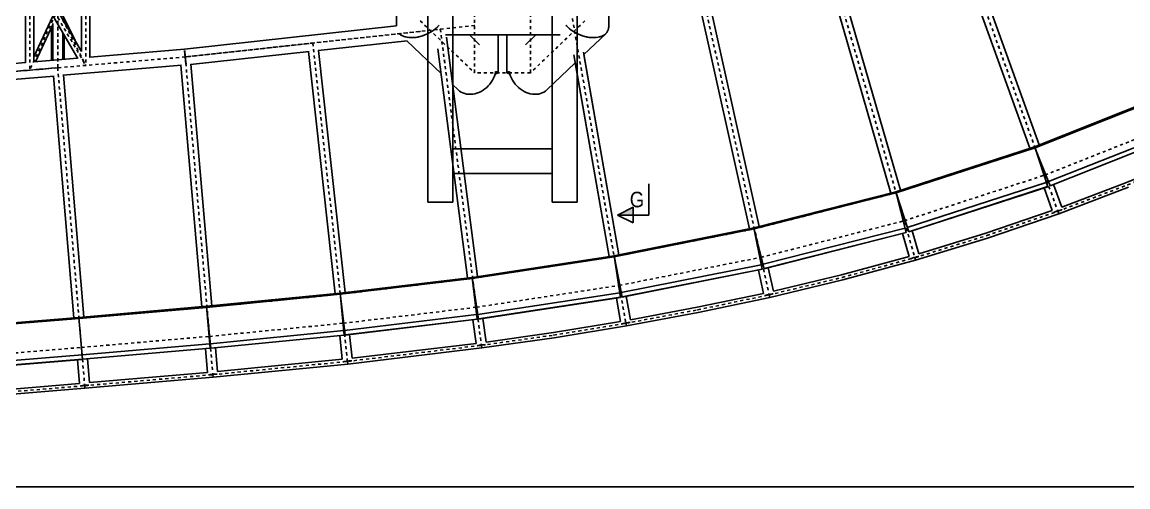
# Model space of a CAD drawing. Header units: millimetres. Extents: x 149919 to 150445, y 136651 to 136866.
# Drawn here: x 150358.02 to 150393.57, y 136651.49 to 136666.43 of the extents above; entities that cross this region are included whole.
import ezdxf

# ---------------------------------------------------------------- set-up
doc = ezdxf.new("R2010")
doc.units = ezdxf.units.MM
doc.header["$LTSCALE"] = 0.25
for name, pattern in [('CENTER', [50.8, 31.75, -6.35, 6.35, -6.35]), ('HIDDEN', [9.525, 6.35, -3.175]), ('XKITLINE00', [0])]:
    doc.linetypes.add(name, pattern=pattern)
doc.styles.add('ARIAL', font='arial.ttf')

# ---------------------------------------------------------------- blocks, each defined once
blk = doc.blocks.new('çatıı')
at = {"color": 8, "linetype": 'CENTER'}
for p, q in [((23075, 1442.7), (23075, 3096.7)), ((23255, 1442.7), (23255, 3096.7)), ((21735, 1458.5), (21735, 2506.8)), ((21645, 2425.1), (21645, 1450.9)), ((21825, 2425.1), (21825, 1466.1)), ((24603, 1961.6), (24908.6, 1113.5)), ((24603, 1961.6), (24950.4, 997.3)), ((24201.8, 1845.4), (24490.5, 848)), ((24201.8, 1845.4), (24456.2, 966.6)), ((21645, 1775.2), (21825, 1466.1)), ((23800.5, 1729.3), (24022, 728.5)), ((23800.5, 1729.3), (23995.3, 849.1)), ((23382.7, 1656), (23561.5, 637.1)), ((23382.7, 1656), (23540.2, 758.8)), ((21727.5, 1629.7), (21645, 1450.9)), ((21735, 1629.7), (21735, 1458.5)), ((21742.5, 1629.7), (21825, 1466.1)), ((22900, 1609.6), (23075, 1442.7)), ((23430, 1609.6), (23255, 1442.7)), ((23075, 1594.7), (22145, 1493.3)), ((22900, 1575.6), (22145, 1493.3)), ((22900, 1575.6), (22555, 1538)), ((22965, 1582.7), (23097, 566.3)), ((22965, 1582.7), (23081.1, 688.7)), ((22555, 1538), (22145, 1493.3)), ((22555, 1538), (22653.3, 637.3)), ((22555, 1538), (22666.7, 514.5)), ((22145, 1493.3), (21325, 1423.8)), ((22145, 1493.3), (21325, 1423.8)), ((22145, 1493.3), (21735, 1458.5)), ((22145, 1493.3), (22223, 595.1)), ((22145, 1493.3), (22233.7, 472.1)), ((21735, 1458.5), (21325, 1423.8)), ((21735, 1458.5), (21811.3, 559.6)), ((21735, 1458.5), (21821.7, 436.5)), ((23255, 1442.7), (23075, 1442.7)), ((24876.9, 1201.6), (25309.3, 1373.1)), ((24908.6, 1113.5), (25346.6, 1287.1)), ((24430.1, 1056.7), (24876.9, 1201.6)), ((25174.5, 1082), (25395.7, 1173.8)), ((24456.2, 966.6), (24908.6, 1113.5)), ((24950.4, 997.3), (25174.5, 1082)), ((23974, 940.3), (24430.1, 1056.7)), ((24721.7, 919), (24950.4, 997.3)), ((23995.3, 849.1), (24456.2, 966.6)), ((23524, 851), (23974, 940.3)), ((24490.5, 848), (24721.7, 919)), ((23067.7, 781.4), (23524, 851)), ((23540.2, 758.8), (23995.3, 849.1)), ((24257.2, 784.5), (24490.5, 848)), ((24022, 728.5), (24257.2, 784.5)), ((22643.2, 730.4), (23067.7, 781.4)), ((23081.1, 688.7), (23540.2, 758.8)), ((22213.8, 688.3), (22643.2, 730.4)), ((23792.2, 680.3), (24022, 728.5)), ((21803.4, 652.9), (22213.8, 688.3)), ((22653.3, 637.3), (23081.1, 688.7)), ((23561.5, 637.1), (23792.2, 680.3)), ((21390.7, 618.5), (21803.4, 652.9)), ((22223, 595.1), (22653.3, 637.3)), ((23329.7, 599.1), (23561.5, 637.1)), ((21811.3, 559.6), (22223, 595.1)), ((23097, 566.3), (23329.7, 599.1)), ((21398.3, 525.2), (21811.3, 559.6)), ((22666.7, 514.5), (23097, 566.3)), ((22233.7, 472.1), (22666.7, 514.5)), ((21821.7, 436.5), (22233.7, 472.1)), ((21408.3, 402.1), (21821.7, 436.5))]:
    blk.add_line(p, q, dxfattribs=at)
at = {"color": 8, "linetype": 'XKITLINE00'}
for p, q in [((21631.3, 2425.1), (21631.3, 1474.4)), ((21838.6, 2425.1), (21838.6, 1491.9)), ((22823.8, 2357.8), (22823.8, 1592.9)), ((24596.1, 1933.2), (24860.3, 1199.8)), ((24596.2, 1933.2), (24860.4, 1199.8)), ((24626.5, 1944.1), (24890.6, 1210.7)), ((24626.5, 1944.1), (24890.7, 1210.8)), ((24193.3, 1816.5), (24413.5, 1055.9)), ((24224.3, 1825.5), (24444.5, 1064.9)), ((21661, 1769.5), (21811.3, 1511.3)), ((21811.3, 1769.5), (21811.3, 1511.1)), ((21658.5, 1730.2), (21799.4, 1488.3)), ((21658.6, 1730), (21658.6, 1476.6)), ((23821.5, 1708.9), (23989.9, 947.9)), ((23821.5, 1708.9), (23989.9, 947.9)), ((23790.1, 1701.7), (23958.5, 940.7)), ((23790.1, 1701.7), (23958.5, 940.7)), ((23506.2, 1655.1), (23506.2, 1589.8)), ((21719, 1624.8), (21658.6, 1494.1)), ((21718.9, 1601), (21718.9, 1482.6)), ((21751.1, 1625.3), (21790.7, 1546.8)), ((21718.9, 1597.4), (21663.8, 1478)), ((21714.7, 1588.4), (21714.7, 1482.3)), ((21751.1, 1571.2), (21751.1, 1485.4)), ((22142.5, 1518.5), (22824, 1592.9)), ((22832.4, 1568.9), (22832.8, 1568.4)), ((22832.8, 1568.4), (22836.6, 1565.1)), ((22833, 1568.2), (22833.1, 1568.1)), ((22833.1, 1568.1), (22833.9, 1567.3)), ((22833.1, 1568.1), (22834.4, 1567)), ((22836.6, 1565.1), (22836.9, 1564.9)), ((22836.9, 1564.9), (22841.1, 1562.3)), ((22836.9, 1564.9), (22837, 1564.8)), ((22837, 1564.8), (22838.5, 1563.9)), ((22914.9, 1563.9), (22922.1, 1567)), ((22915.2, 1564.1), (22915.5, 1564.2)), ((22915.5, 1564.2), (22918.3, 1565.4)), ((22922.1, 1567), (22929.2, 1570.5)), ((22922.5, 1567.2), (22922.8, 1567.3)), ((22922.8, 1567.3), (22925.6, 1568.7)), ((22929.2, 1570.5), (22935.9, 1574.4)), ((22929.5, 1570.7), (22929.8, 1570.9)), ((22929.8, 1570.9), (22932.6, 1572.5)), ((22935.9, 1574.4), (22942.3, 1578.6)), ((22936.2, 1574.6), (22936.5, 1574.8)), ((22936.5, 1574.8), (22939.2, 1576.6)), ((22942.3, 1578.6), (22948.3, 1583.1)), ((22942.6, 1578.8), (22942.9, 1579)), ((22942.9, 1579), (22945.5, 1581)), ((22948.3, 1583.1), (22953.9, 1587.9)), ((22948.6, 1583.3), (22948.9, 1583.5)), ((22948.9, 1583.5), (22951.3, 1585.7)), ((22953.9, 1587.9), (22958.9, 1592.8)), ((22954.1, 1588.1), (22954.4, 1588.3)), ((22956.6, 1590.6), (22954.4, 1588.3)), ((22960.9, 1595.2), (22958.9, 1592.8)), ((22959.3, 1593.3), (22959.1, 1593.1)), ((22960.9, 1595.2), (22959.3, 1593.3)), ((23369, 1595.2), (23370.7, 1593.3)), ((23369.1, 1595.2), (23371.1, 1592.8)), ((23370.7, 1593.3), (23370.9, 1593.1)), ((23371.1, 1592.8), (23376.1, 1587.9)), ((23373.4, 1590.6), (23375.6, 1588.3)), ((23375.6, 1588.3), (23375.9, 1588.1)), ((23376.1, 1587.9), (23381.7, 1583.1)), ((23378.7, 1585.7), (23381.1, 1583.5)), ((23381.1, 1583.5), (23381.4, 1583.3)), ((23381.7, 1583.1), (23387.7, 1578.6)), ((23384.5, 1581), (23387.1, 1579)), ((23387.1, 1579), (23387.4, 1578.8)), ((23387.7, 1578.6), (23394.1, 1574.4)), ((23390.8, 1576.6), (23393.5, 1574.8)), ((23393.5, 1574.8), (23393.8, 1574.6)), ((23394.1, 1574.4), (23400.8, 1570.5)), ((23397.4, 1572.5), (23400.2, 1570.9)), ((23400.2, 1570.9), (23400.5, 1570.7)), ((23400.8, 1570.5), (23407.9, 1567)), ((23404.4, 1568.7), (23407.2, 1567.3)), ((23407.2, 1567.3), (23407.5, 1567.2)), ((23407.9, 1567), (23415.1, 1563.9)), ((23411.7, 1565.4), (23414.5, 1564.2)), ((23414.5, 1564.2), (23414.7, 1564.1)), ((23426.3, 1500.8), (23496.9, 1568.1)), ((23488.9, 1562.3), (23493, 1564.9)), ((23491.5, 1563.9), (23493, 1564.8)), ((23493, 1564.8), (23493.1, 1564.9)), ((23493.1, 1564.9), (23493.4, 1565.1)), ((23493.4, 1565.1), (23497.2, 1568.4)), ((23495.6, 1567), (23496.9, 1568.1)), ((23497, 1568.2), (23496.9, 1568.1)), ((23500.4, 1572), (23497.2, 1568.4)), ((23500.1, 1571.7), (23499, 1570.4)), ((23500.2, 1571.8), (23500.1, 1571.7)), ((23502.9, 1576), (23500.4, 1572)), ((23502.7, 1575.6), (23501.8, 1574.2)), ((23502.8, 1575.8), (23502.7, 1575.6)), ((23504.7, 1580.3), (23502.9, 1576)), ((23504.6, 1579.9), (23503.9, 1578.3)), ((23504.6, 1580.1), (23504.6, 1579.9)), ((23505.8, 1585), (23504.7, 1580.3)), ((23505.8, 1584.5), (23505.3, 1582.7)), ((23506.2, 1589.8), (23505.8, 1585)), ((23505.8, 1584.7), (23505.8, 1584.5)), ((23506.2, 1589.4), (23506, 1587.4)), ((23506.2, 1589.6), (23506.2, 1589.4)), ((21755.3, 1564.1), (21755.3, 1485.7)), ((22571.9, 1514.3), (22858.1, 1545.5)), ((22841.1, 1562.3), (22846.1, 1559.9)), ((22841.4, 1562.1), (22841.5, 1562.1)), ((22841.5, 1562.1), (22843.1, 1561.3)), ((22846.1, 1559.9), (22851.7, 1558)), ((22846.4, 1559.8), (22846.6, 1559.7)), ((22846.6, 1559.7), (22848.3, 1559.2)), ((22851.7, 1558), (22857.7, 1556.6)), ((22852, 1557.9), (22852.2, 1557.9)), ((22852.2, 1557.9), (22854, 1557.5)), ((22856.9, 1545.4), (22967.2, 1440.2)), ((22857.7, 1556.6), (22864.1, 1555.8)), ((22858, 1556.6), (22858.2, 1556.5)), ((22858.2, 1556.5), (22860.2, 1556.3)), ((22864.1, 1555.8), (22870.8, 1555.4)), ((22864.5, 1555.7), (22864.7, 1555.7)), ((22864.7, 1555.7), (22866.8, 1555.6)), ((22870.8, 1555.4), (22877.9, 1555.5)), ((22871.3, 1555.4), (22871.5, 1555.4)), ((22871.5, 1555.4), (22873.7, 1555.5)), ((22877.9, 1555.5), (22885.1, 1556.2)), ((22878.3, 1555.6), (22878.5, 1555.6)), ((22878.5, 1555.6), (22880.9, 1555.8)), ((22885.1, 1556.2), (22892.5, 1557.4)), ((22885.6, 1556.3), (22885.8, 1556.3)), ((22885.8, 1556.3), (22888.3, 1556.7)), ((22892.5, 1557.4), (22900, 1559.1)), ((22893, 1557.5), (22893.2, 1557.6)), ((22893.2, 1557.6), (22895.8, 1558.2)), ((22900, 1559.1), (22907.5, 1561.3)), ((22900.4, 1559.2), (22900.7, 1559.3)), ((22900.7, 1559.3), (22903.3, 1560.1)), ((22907.5, 1561.3), (22914.9, 1563.9)), ((22907.9, 1561.4), (22908.1, 1561.5)), ((22908.1, 1561.5), (22910.9, 1562.5)), ((22981.3, 1563.9), (23350.5, 1563.9)), ((22984.7, 1556.7), (23084.6, 787.4)), ((23058.3, 1563.9), (23091.4, 1532.4)), ((23151.2, 1563.9), (23151.2, 1442.7)), ((23178.8, 1563.9), (23178.8, 1442.7)), ((23238.6, 1532.4), (23271.7, 1563.9)), ((23415.1, 1563.9), (23422.5, 1561.3)), ((23419.1, 1562.5), (23421.8, 1561.5)), ((23421.8, 1561.5), (23422.1, 1561.4)), ((23422.5, 1561.3), (23430, 1559.1)), ((23426.6, 1560.1), (23429.3, 1559.3)), ((23429.3, 1559.3), (23429.6, 1559.2)), ((23430, 1559.1), (23437.5, 1557.4)), ((23434.2, 1558.2), (23436.8, 1557.6)), ((23436.8, 1557.6), (23437, 1557.5)), ((23437.5, 1557.4), (23444.9, 1556.2)), ((23441.7, 1556.7), (23444.2, 1556.3)), ((23444.2, 1556.3), (23444.4, 1556.3)), ((23444.9, 1556.2), (23452.1, 1555.5)), ((23449.1, 1555.8), (23451.5, 1555.6)), ((23451.5, 1555.6), (23451.7, 1555.6)), ((23452.1, 1555.5), (23459.2, 1555.4)), ((23456.3, 1555.5), (23458.5, 1555.4)), ((23458.5, 1555.4), (23458.7, 1555.4)), ((23459.2, 1555.4), (23465.9, 1555.8)), ((23463.2, 1555.6), (23465.3, 1555.7)), ((23465.3, 1555.7), (23465.5, 1555.7)), ((23465.9, 1555.8), (23472.3, 1556.6)), ((23469.8, 1556.3), (23471.8, 1556.5)), ((23471.8, 1556.5), (23471.9, 1556.6)), ((23472.3, 1556.6), (23478.3, 1558)), ((23475.9, 1557.5), (23477.8, 1557.9)), ((23477.8, 1557.9), (23478, 1557.9)), ((23478.3, 1558), (23483.9, 1559.9)), ((23481.6, 1559.2), (23483.4, 1559.7)), ((23483.4, 1559.7), (23483.5, 1559.8)), ((23483.9, 1559.9), (23488.9, 1562.3)), ((23486.8, 1561.3), (23488.5, 1562.1)), ((23488.5, 1562.1), (23488.6, 1562.1)), ((21838.6, 1492.8), (22142.5, 1518.5)), ((22142.8, 1513.7), (22143, 1511.1)), ((22143, 1511.1), (22143.4, 1508.1)), ((22143.3, 1513.7), (22143.5, 1511.2)), ((22143.4, 1508.1), (22143.7, 1504.7)), ((22143.5, 1511.2), (22143.7, 1508.1)), ((22143.7, 1508.1), (22144, 1504.8)), ((22143.7, 1504.7), (22144.1, 1501.1)), ((22144, 1504.8), (22144.3, 1501.1)), ((22144.1, 1501.1), (22145, 1493.3)), ((22144.3, 1501.1), (22144.7, 1497.2)), ((22144.7, 1497.2), (22145, 1493.3)), ((22145, 1493.3), (22147.5, 1469.9)), ((22145, 1493.3), (22147, 1469.9)), ((22161.4, 1469.5), (22543.7, 1511.2)), ((22541.7, 1511), (22626.7, 732.2)), ((22541.7, 1511), (22626.7, 732.2)), ((22573.8, 1514.5), (22658.8, 735.7)), ((22573.8, 1514.5), (22658.8, 735.7)), ((22956.9, 1519.4), (23052.6, 783)), ((23393.7, 1500.3), (23507.5, 851.9)), ((23425, 1508.3), (23539.2, 857.5)), ((23426.4, 1500.8), (23539.2, 857.5)), ((21322.8, 1449.1), (21631.3, 1475.2)), ((21658.6, 1477.5), (21798.8, 1489.4)), ((21751.3, 1434.4), (22133, 1466.8)), ((22131.1, 1466.6), (22198.6, 690.4)), ((22131.2, 1466.6), (22198.6, 690.4)), ((22145.4, 1488.6), (22145.5, 1488.6)), ((22145.4, 1488.5), (22145.5, 1488.5)), ((22163.2, 1469.7), (22230.7, 693.3)), ((22163.3, 1469.7), (22230.7, 693.4)), ((23307.6, 1387.6), (23398.3, 1474.1)), ((23398.3, 1474.1), (23507.4, 851.9)), ((21341.2, 1399.6), (21723, 1432)), ((21721.1, 1431.8), (21787, 654.9)), ((21721.1, 1431.8), (21787, 654.9)), ((21753.2, 1434.6), (21819.1, 657.6)), ((21753.2, 1434.6), (21819.1, 657.6)), ((23136.1, 1424.8), (23132.7, 1418.3)), ((23138.9, 1431.5), (23136.1, 1424.8)), ((23141.1, 1438.2), (23138.9, 1431.5)), ((23142.6, 1445), (23141.1, 1438.2)), ((23141.4, 1439.8), (23142.2, 1439.9)), ((23141.5, 1440.3), (23143.1, 1440.5)), ((23142.2, 1439.9), (23145.4, 1440.5)), ((23142.8, 1446.2), (23142.6, 1445)), ((23142.6, 1445), (23143.1, 1444.9)), ((23142.7, 1445.5), (23145.4, 1445)), ((23143.1, 1444.9), (23145.5, 1444.4)), ((23143.1, 1440.5), (23145.5, 1441.1)), ((23145.4, 1445), (23147.9, 1444.5)), ((23145.4, 1440.5), (23147.9, 1441)), ((23145.5, 1444.4), (23147.3, 1443.9)), ((23145.5, 1441.1), (23147.3, 1441.6)), ((23147.3, 1443.9), (23148.3, 1443.3)), ((23147.3, 1441.6), (23148.3, 1442.2)), ((23147.9, 1444.5), (23149.7, 1443.9)), ((23147.9, 1441), (23149.7, 1441.6)), ((23148.3, 1443.3), (23148.7, 1442.7)), ((23148.7, 1442.7), (23148.3, 1442.2)), ((23149.7, 1443.9), (23150.8, 1443.3)), ((23149.7, 1441.6), (23150.8, 1442.2)), ((23150.8, 1443.3), (23151.2, 1442.7)), ((23151.2, 1442.7), (23150.8, 1442.2)), ((23179.2, 1443.3), (23178.8, 1442.7)), ((23178.8, 1442.7), (23179.2, 1442.2)), ((23179.2, 1443.3), (23180.3, 1443.9)), ((23179.2, 1442.2), (23180.3, 1441.6)), ((23180.3, 1443.9), (23182.1, 1444.5)), ((23180.3, 1441.6), (23182.1, 1441)), ((23181.7, 1443.3), (23181.3, 1442.7)), ((23181.3, 1442.7), (23181.7, 1442.2)), ((23181.7, 1443.3), (23182.7, 1443.9)), ((23181.7, 1442.2), (23182.7, 1441.6)), ((23182.1, 1444.5), (23184.6, 1445)), ((23182.1, 1441), (23184.6, 1440.5)), ((23182.7, 1443.9), (23184.5, 1444.4)), ((23182.7, 1441.6), (23184.5, 1441.1)), ((23184.5, 1444.4), (23186.9, 1444.9)), ((23184.5, 1441.1), (23186.9, 1440.5)), ((23184.6, 1445), (23187.3, 1445.5)), ((23184.6, 1440.5), (23187.8, 1439.9)), ((23186.9, 1444.9), (23187.4, 1445)), ((23186.9, 1440.5), (23188.4, 1440.3)), ((23187.2, 1446.2), (23187.4, 1445)), ((23187.4, 1445), (23188.9, 1438.2)), ((23187.8, 1439.9), (23188.5, 1439.8)), ((23188.9, 1438.2), (23191.1, 1431.5)), ((23191.1, 1431.5), (23193.9, 1424.8)), ((23193.9, 1424.8), (23197.3, 1418.3)), ((23004.4, 1404.8), (23022.4, 1387.6)), ((23022.4, 1387.6), (23027, 1383.7)), ((23102.2, 1386.3), (23108.2, 1390.5)), ((23108.2, 1390.5), (23114, 1395.3)), ((23114, 1395.3), (23119.3, 1400.5)), ((23124.3, 1406.1), (23119.3, 1400.5)), ((23128.7, 1412), (23124.3, 1406.1)), ((23132.7, 1418.3), (23128.7, 1412)), ((23197.3, 1418.3), (23201.2, 1412)), ((23201.2, 1412), (23205.7, 1406.1)), ((23205.7, 1406.1), (23210.6, 1400.5)), ((23210.6, 1400.5), (23216, 1395.3)), ((23216, 1395.3), (23221.8, 1390.5)), ((23221.8, 1390.5), (23227.8, 1386.3)), ((23303, 1383.7), (23307.6, 1387.6)), ((23027, 1383.7), (23032.1, 1380.4)), ((23032.1, 1380.4), (23037.6, 1377.7)), ((23037.6, 1377.7), (23043.4, 1375.6)), ((23043.4, 1375.6), (23049.5, 1374.2)), ((23049.5, 1374.2), (23055.9, 1373.4)), ((23055.9, 1373.4), (23062.5, 1373.3)), ((23062.5, 1373.3), (23069.2, 1373.8)), ((23069.2, 1373.8), (23075.9, 1375.1)), ((23075.9, 1375.1), (23082.7, 1376.9)), ((23082.7, 1376.9), (23089.3, 1379.5)), ((23089.3, 1379.5), (23095.8, 1382.6)), ((23095.8, 1382.6), (23102.2, 1386.3)), ((23227.8, 1386.3), (23234.1, 1382.6)), ((23234.1, 1382.6), (23240.7, 1379.5)), ((23240.7, 1379.5), (23247.3, 1376.9)), ((23247.3, 1376.9), (23254.1, 1375.1)), ((23254.1, 1375.1), (23260.8, 1373.8)), ((23260.8, 1373.8), (23267.5, 1373.3)), ((23267.5, 1373.3), (23274.1, 1373.4)), ((23274.1, 1373.4), (23280.5, 1374.2)), ((23280.5, 1374.2), (23286.6, 1375.6)), ((23286.6, 1375.6), (23292.4, 1377.7)), ((23292.4, 1377.7), (23297.9, 1380.4)), ((23297.9, 1380.4), (23303, 1383.7)), ((24875.7, 1204.8), (25307.9, 1376.2)), ((24875.7, 1204.6), (25307.9, 1376)), ((24876.9, 1201.6), (25309.3, 1373.1)), ((24920.1, 1092.6), (25352.5, 1264.1)), ((24925.4, 1079.3), (25357.8, 1250.7)), ((24925.5, 1078.8), (25358, 1250.3)), ((24429.1, 1059.7), (24875.7, 1204.6)), ((24429.2, 1059.9), (24875.7, 1204.8)), ((24430.1, 1056.7), (24876.9, 1201.6)), ((24875.7, 1204.6), (24925.5, 1078.8)), ((24875.9, 1204.7), (24917.6, 1076)), ((25171.4, 1089.8), (25377.5, 1175.3)), ((24466.3, 945.1), (24913, 1090.1)), ((24470.7, 931.5), (24917.5, 1076.4)), ((24470.9, 931), (24917.6, 1076)), ((24906.2, 1072.3), (24932.3, 999.9)), ((24936.6, 1083.2), (24962.7, 1010.9)), ((24953.3, 989.4), (25177.6, 1074.2)), ((24962.7, 1010.9), (25171.4, 1089.8)), ((23973.1, 943.6), (24429.2, 1059.9)), ((23973.2, 943.4), (24429.3, 1059.8)), ((23974, 940.3), (24430.1, 1056.7)), ((24429.1, 1059.7), (24470.9, 931)), ((24429.3, 1059.8), (24462.8, 928.7)), ((24719.1, 926.9), (24932.4, 1000)), ((24941.7, 995), (24944.3, 996.1)), ((24942, 995.1), (24944.5, 996.1)), ((24944.3, 996.1), (24947.1, 997.1)), ((24944.5, 996.1), (24947.3, 997.1)), ((24947.1, 997.1), (24950.1, 998.2)), ((24947.3, 997.1), (24950.1, 998.2)), ((24950.1, 998.2), (24953.1, 999.3)), ((24950.1, 998.2), (24953, 999.2)), ((24950.1, 998.2), (24953.3, 989.4)), ((24950.1, 998.2), (24953.3, 989.4)), ((24953, 999.2), (24955.8, 1000.1)), ((24953.1, 999.3), (24955.9, 1000.2)), ((24955.8, 1000.1), (24958.3, 1001)), ((24955.9, 1000.2), (24958.6, 1001.1)), ((24958.3, 1001), (24960.6, 1001.7)), ((24958.6, 1001.1), (24960.9, 1001.8)), ((24960.6, 1001.7), (24962.5, 1002.2)), ((24960.9, 1001.8), (24962.9, 1002.3)), ((24962.5, 1002.2), (24962.6, 1002.2)), ((24962.9, 1002.3), (24963.2, 1002.4)), ((24724.3, 911), (24953.3, 989.4)), ((24937.3, 993.1), (24937.6, 993.2)), ((24937.6, 993.2), (24939.5, 994.1)), ((24937.9, 993.3), (24938.1, 993.4)), ((24938.1, 993.4), (24939.8, 994.2)), ((24939.5, 994.1), (24941.7, 995)), ((24939.8, 994.2), (24942, 995.1)), ((23523.3, 854.4), (23973.3, 943.6)), ((23523.4, 854.2), (23973.2, 943.4)), ((23524, 851), (23974, 940.3)), ((23973.1, 943.6), (23973.2, 943.4)), ((23973.2, 943.5), (23973.3, 943.5)), ((23973.2, 943.4), (24006.6, 812.3)), ((23973.3, 943.6), (23973.3, 943.5)), ((23973.3, 943.5), (23999.7, 810.7)), ((24002.9, 826.7), (24459.1, 943)), ((24006.5, 812.8), (24462.6, 929.1)), ((24006.6, 812.3), (24462.8, 928.7)), ((24451.2, 925.7), (24472.6, 851.8)), ((24482.2, 934.7), (24503.6, 860.8)), ((24503.6, 860.8), (24719.1, 926.9)), ((24492.8, 839.9), (24724.3, 911)), ((23067.2, 784.7), (23523.5, 854.4)), ((23067.2, 784.6), (23523.4, 854.2)), ((23523.3, 854.4), (23523.4, 854.2)), ((23523.4, 854.2), (23523.5, 854.2)), ((23523.4, 854.2), (23549.7, 721.5)), ((23523.5, 854.4), (23523.5, 854.2)), ((23523.5, 854.2), (23543.9, 720.4)), ((23067.7, 781.4), (23524, 851)), ((23546.8, 736), (23996.8, 825.3)), ((24255.1, 792.6), (24472.6, 851.9)), ((24259.3, 776.4), (24492.8, 839.9)), ((24477.1, 844.7), (24477.4, 844.8)), ((24477.4, 844.8), (24479.3, 845.5)), ((24477.7, 844.9), (24477.9, 844.9)), ((24477.9, 844.9), (24479.7, 845.6)), ((24479.3, 845.5), (24481.6, 846.3)), ((24479.7, 845.6), (24482, 846.4)), ((24481.6, 846.3), (24484.3, 847.2)), ((24482, 846.4), (24484.5, 847.2)), ((24484.3, 847.2), (24487.2, 848.1)), ((24484.5, 847.2), (24487.3, 848.1)), ((24487.2, 848.1), (24490.2, 849)), ((24487.3, 848.1), (24490.2, 848.9)), ((24490.2, 849), (24493.3, 849.8)), ((24490.2, 848.9), (24493.2, 849.8)), ((24490.2, 848.9), (24492.8, 839.9)), ((24490.2, 848.9), (24492.8, 839.9)), ((24493.2, 849.8), (24496, 850.5)), ((24493.3, 849.8), (24496.2, 850.6)), ((24496, 850.5), (24498.6, 851.2)), ((24496.2, 850.6), (24498.9, 851.3)), ((24498.6, 851.2), (24500.9, 851.7)), ((24498.9, 851.3), (24501.3, 851.9)), ((24500.9, 851.7), (24502.8, 852.1)), ((24501.3, 851.9), (24503.2, 852.3)), ((24502.8, 852.1), (24503, 852.2)), ((24503.2, 852.3), (24503.6, 852.3)), ((22642.8, 733.7), (23067.3, 784.8)), ((22642.8, 733.6), (23067.2, 784.6)), ((23067.2, 784.7), (23067.2, 784.6)), ((23067.2, 784.6), (23087.6, 650.8)), ((23067.2, 784.6), (23067.3, 784.6)), ((23067.3, 784.8), (23067.3, 784.6)), ((23067.3, 784.6), (23083.4, 650.2)), ((23549.6, 721.9), (23999.6, 811.2)), ((23549.7, 721.5), (23999.7, 810.7)), ((23987.7, 808.4), (24004.3, 733.4)), ((24019.2, 815.5), (24035.9, 740.4)), ((24035.8, 740.4), (24255.1, 792.6)), ((22643.2, 730.4), (23067.7, 781.4)), ((24023.8, 720.3), (24259.3, 776.4)), ((22213.5, 691.7), (22642.8, 733.7)), ((22213.5, 691.5), (22642.8, 733.6)), ((22213.8, 688.3), (22643.2, 730.4)), ((22642.8, 733.7), (22656, 598.9)), ((22642.8, 733.7), (22658.9, 599.2)), ((22642.8, 733.6), (22642.8, 733.6)), ((23085.4, 665.5), (23541.7, 735.1)), ((23087.5, 651.3), (23543.9, 720.9)), ((23087.6, 650.8), (23543.9, 720.4)), ((23530.9, 718.4), (23544.1, 642.8)), ((23562.7, 724), (23575.9, 648.4)), ((23790.6, 688.5), (24004.4, 733.4)), ((23793.9, 672), (24023.8, 720.3)), ((24008.4, 726), (24008.7, 726.1)), ((24008.7, 726.1), (24010.6, 726.7)), ((24009, 726.2), (24009.2, 726.2)), ((24009.2, 726.2), (24011, 726.8)), ((24010.6, 726.7), (24013, 727.4)), ((24011, 726.8), (24013.3, 727.4)), ((24013, 727.4), (24015.7, 728.1)), ((24013.3, 727.4), (24015.9, 728.1)), ((24015.7, 728.1), (24018.7, 728.8)), ((24015.9, 728.1), (24018.8, 728.8)), ((24018.7, 728.8), (24021.7, 729.5)), ((24018.8, 728.8), (24021.7, 729.4)), ((24021.7, 729.5), (24024.8, 730.1)), ((24021.7, 729.4), (24024.7, 730.1)), ((24021.7, 729.4), (24023.8, 720.3)), ((24021.7, 729.4), (24023.8, 720.3)), ((24024.7, 730.1), (24027.6, 730.7)), ((24024.8, 730.1), (24027.8, 730.7)), ((24027.6, 730.7), (24030.2, 731.2)), ((24027.8, 730.7), (24030.5, 731.2)), ((24030.2, 731.2), (24032.6, 731.5)), ((24030.5, 731.2), (24032.9, 731.7)), ((24032.6, 731.5), (24034.5, 731.8)), ((24032.9, 731.7), (24034.9, 731.9)), ((24034.5, 731.8), (24034.7, 731.8)), ((24034.9, 731.9), (24035.3, 732)), ((21803.1, 656.2), (22213.5, 691.7)), ((21803.1, 656.1), (22213.5, 691.5)), ((21803.4, 652.9), (22213.8, 688.3)), ((22213.5, 691.7), (22226.7, 556.8)), ((22213.5, 691.7), (22225.2, 556.7)), ((22213.5, 691.5), (22213.5, 691.5)), ((23575.9, 648.4), (23790.6, 688.5)), ((21390.4, 621.9), (21803.1, 656.2)), ((21390.4, 621.8), (21803.1, 656.1)), ((21390.7, 618.5), (21803.4, 652.9)), ((21803.1, 656.2), (21814.3, 521.2)), ((21803.1, 656.2), (21814.7, 521.3)), ((21803.1, 656.1), (21803.1, 656.1)), ((21803.1, 656.1), (21803.1, 656.1)), ((22657.1, 614), (23081.7, 665)), ((22658.9, 599.7), (23083.4, 650.7)), ((22658.9, 599.2), (23083.4, 650.2)), ((23070, 648.6), (23079.9, 572.7)), ((23102, 653), (23111.9, 576.9)), ((23328.4, 607.4), (23544.2, 642.8)), ((23563, 628.9), (23793.9, 672)), ((23572.3, 639.7), (23574.2, 639.9)), ((23572.6, 639.8), (23574.6, 640)), ((23574.2, 639.9), (23574.4, 639.9)), ((23574.6, 640), (23575, 640)), ((22225.3, 571.6), (22654.6, 613.7)), ((23111.9, 576.8), (23328.4, 607.4)), ((23330.9, 590.8), (23563, 628.9)), ((23547.9, 635.3), (23548.2, 635.4)), ((23548.2, 635.4), (23550.1, 635.9)), ((23548.5, 635.4), (23548.6, 635.4)), ((23548.6, 635.4), (23550.5, 635.9)), ((23550.1, 635.9), (23552.5, 636.4)), ((23550.5, 635.9), (23552.8, 636.4)), ((23552.5, 636.4), (23555.3, 637)), ((23552.8, 636.4), (23555.5, 637)), ((23555.3, 637), (23558.2, 637.6)), ((23555.5, 637), (23558.4, 637.6)), ((23558.2, 637.6), (23561.3, 638.1)), ((23558.4, 637.6), (23561.3, 638.1)), ((23561.3, 638.1), (23564.4, 638.7)), ((23561.3, 638.1), (23564.3, 638.6)), ((23561.3, 638.1), (23563, 628.9)), ((23561.3, 638.1), (23563, 628.9)), ((23564.3, 638.6), (23567.2, 639.1)), ((23564.4, 638.7), (23567.4, 639.1)), ((23567.2, 639.1), (23569.9, 639.4)), ((23567.4, 639.1), (23570.2, 639.5)), ((23569.9, 639.4), (23572.3, 639.7)), ((23570.2, 639.5), (23572.6, 639.8)), ((21813.4, 536.1), (22223.9, 571.5)), ((22226.7, 557.3), (22656, 599.4)), ((22226.7, 556.8), (22656, 598.9)), ((22641.4, 597.5), (22649.7, 521.3)), ((22673.5, 601), (22681.8, 524.8)), ((22681.8, 524.8), (23080, 572.7)), ((23098.1, 557.9), (23330.9, 590.8)), ((21400.4, 501.7), (21813.1, 536)), ((21814.7, 521.7), (22225.1, 557.2)), ((21814.7, 521.3), (22225.2, 556.7)), ((22210.3, 555.4), (22216.9, 479.1)), ((22242.5, 558.4), (22249.1, 482.1)), ((22667.7, 506.2), (23098, 557.9)), ((23083.3, 565), (23083.6, 565.1)), ((23083.6, 565.1), (23085.6, 565.5)), ((23083.9, 565.1), (23084.1, 565.1)), ((23084.1, 565.1), (23086, 565.5)), ((23085.6, 565.5), (23088, 565.9)), ((23086, 565.5), (23088.3, 566)), ((23088, 565.9), (23090.8, 566.4)), ((23088.3, 566), (23091, 566.4)), ((23090.8, 566.4), (23093.8, 566.8)), ((23091, 566.4), (23093.9, 566.8)), ((23093.8, 566.8), (23096.9, 567.3)), ((23093.9, 566.8), (23096.9, 567.2)), ((23096.9, 567.3), (23100, 567.7)), ((23096.9, 567.2), (23099.9, 567.6)), ((23096.9, 567.2), (23097, 566.3)), ((23096.9, 567.2), (23097, 566.3)), ((23097, 566.3), (23098, 557.9)), ((23097, 566.3), (23098.1, 557.9)), ((23099.9, 567.6), (23102.8, 567.9)), ((23100, 567.7), (23103, 568)), ((23102.8, 567.9), (23105.5, 568.2)), ((23103, 568), (23105.8, 568.3)), ((23105.5, 568.2), (23107.9, 568.4)), ((23105.8, 568.3), (23108.3, 568.4)), ((23107.9, 568.4), (23109.8, 568.5)), ((23108.3, 568.4), (23110.3, 568.6)), ((23109.8, 568.5), (23110, 568.5)), ((23110.3, 568.6), (23110.6, 568.6)), ((21401.6, 487.4), (21814.3, 521.7)), ((21401.6, 486.9), (21814.3, 521.2)), ((21798.4, 519.9), (21804.9, 443.6)), ((21830.6, 522.6), (21837.1, 446.3)), ((22234.6, 463.8), (22667.5, 506.2)), ((22249, 482.1), (22649.8, 521.3)), ((22653, 513.6), (22653.3, 513.6)), ((22653.3, 513.6), (22655.3, 514)), ((22653.6, 513.6), (22653.7, 513.7)), ((22653.7, 513.7), (22655.7, 514)), ((22655.3, 514), (22657.7, 514.4)), ((22655.7, 514), (22658, 514.4)), ((22657.7, 514.4), (22660.5, 514.8)), ((22658, 514.4), (22660.7, 514.8)), ((22660.5, 514.8), (22663.5, 515.2)), ((22660.7, 514.8), (22663.6, 515.2)), ((22663.5, 515.2), (22666.6, 515.6)), ((22663.6, 515.2), (22666.6, 515.5)), ((22666.6, 515.6), (22669.7, 515.9)), ((22666.6, 515.5), (22669.6, 515.8)), ((22666.6, 515.5), (22667.7, 506.2)), ((22666.6, 515.5), (22667.5, 506.2)), ((22669.6, 515.8), (22672.5, 516.1)), ((22669.7, 515.9), (22672.7, 516.1)), ((22672.5, 516.1), (22675.2, 516.3)), ((22672.7, 516.1), (22675.5, 516.4)), ((22675.2, 516.3), (22677.6, 516.4)), ((22675.5, 516.4), (22678, 516.5)), ((22677.6, 516.4), (22679.5, 516.5)), ((22678, 516.5), (22680, 516.6)), ((22679.5, 516.5), (22679.7, 516.5)), ((22680, 516.6), (22680.3, 516.6)), ((21822.4, 428.2), (22234.5, 463.7)), ((21837, 446.3), (22217, 479.1)), ((22220, 471.4), (22220.3, 471.5)), ((22220.3, 471.5), (22222.3, 471.8)), ((22220.6, 471.5), (22220.8, 471.5)), ((22220.8, 471.5), (22222.7, 471.8)), ((22222.3, 471.8), (22224.7, 472.2)), ((22222.7, 471.8), (22225, 472.2)), ((22224.7, 472.2), (22227.5, 472.5)), ((22225, 472.2), (22227.7, 472.5)), ((22227.5, 472.5), (22230.5, 472.8)), ((22227.7, 472.5), (22230.6, 472.8)), ((22230.5, 472.8), (22233.6, 473.1)), ((22230.6, 472.8), (22233.7, 473.1)), ((22233.6, 473.1), (22236.8, 473.4)), ((22233.6, 473.1), (22234.6, 463.8)), ((22233.7, 473.1), (22236.7, 473.3)), ((22233.7, 473.1), (22234.5, 463.7)), ((22236.7, 473.3), (22239.6, 473.5)), ((22236.8, 473.4), (22239.8, 473.6)), ((22239.6, 473.5), (22242.3, 473.7)), ((22239.8, 473.6), (22242.6, 473.7)), ((22242.3, 473.7), (22244.7, 473.8)), ((22242.6, 473.7), (22245.1, 473.8)), ((22244.7, 473.8), (22246.6, 473.8)), ((22245.1, 473.8), (22247.1, 473.8)), ((22246.6, 473.8), (22246.8, 473.8)), ((22247.1, 473.8), (22247.4, 473.8)), ((21409, 393.8), (21822.4, 428.2)), ((21423.7, 411.9), (21804.9, 443.6)), ((21807.9, 435.9), (21808.3, 436)), ((21808.3, 436), (21810.3, 436.3)), ((21808.6, 436), (21808.7, 436)), ((21808.7, 436), (21810.6, 436.3)), ((21810.3, 436.3), (21812.7, 436.6)), ((21810.6, 436.3), (21813, 436.6)), ((21812.7, 436.6), (21815.5, 437)), ((21813, 436.6), (21815.7, 436.9)), ((21815.5, 437), (21818.5, 437.3)), ((21815.7, 436.9), (21818.6, 437.2)), ((21818.5, 437.3), (21821.6, 437.6)), ((21818.6, 437.2), (21821.6, 437.5)), ((21821.6, 437.6), (21824.7, 437.8)), ((21821.6, 437.5), (21824.6, 437.8)), ((21821.6, 437.5), (21822.4, 428.2)), ((21821.6, 437.5), (21822.4, 428.2)), ((21824.6, 437.8), (21827.6, 437.9)), ((21824.7, 437.8), (21827.8, 438)), ((21827.6, 437.9), (21830.3, 438.1)), ((21827.8, 438), (21830.6, 438.1)), ((21830.3, 438.1), (21832.6, 438.2)), ((21830.6, 438.1), (21833, 438.2)), ((21832.6, 438.2), (21834.6, 438.2)), ((21833, 438.2), (21835, 438.2)), ((21834.6, 438.2), (21834.7, 438.2)), ((21835, 438.2), (21835.4, 438.2))]:
    blk.add_line(p, q, dxfattribs=at)
at = {"color": 5, "linetype": 'XKITLINE00'}
for p, q in [((22925, 1770.3), (22925, 1480.5)), ((23005, 1770.3), (23005, 1404.2)), ((23325, 1770.3), (23325, 1404.2)), ((23405, 1770.3), (23405, 1435.7)), ((23005, 1690.3), (23005, 1198.2)), ((22925, 1480.5), (22925, 1026.9)), ((23405, 1435.7), (23405, 1026.9)), ((23005, 1400.2), (23005, 1149.4)), ((23325, 1404.2), (23325, 1026.9)), ((23325, 1404.2), (23325, 1198.2)), ((23005, 1219.5), (23005, 1198.2)), ((23325, 1219.5), (23325, 1198.2)), ((23005, 1198.2), (23005, 1149.4)), ((23005, 1198.2), (23325, 1198.2)), ((23005, 1198.2), (23031.2, 1198.2)), ((23005, 1198.2), (23031.2, 1198.2)), ((23031.2, 1198.2), (23325, 1198.2)), ((23031.2, 1198.2), (23325, 1198.2)), ((23325, 1198.2), (23325, 1118.2)), ((23005, 1149.4), (23005, 1026.9)), ((23005, 1149.4), (23005, 1118.2)), ((23005, 1118.2), (23325, 1118.2)), ((23005, 1118.2), (23009, 1118.2)), ((23009, 1118.2), (23041.6, 1118.2)), ((23041.6, 1118.2), (23325, 1118.2)), ((23325, 1118.2), (23325, 1118.2)), ((22925, 1026.9), (23005, 1026.9)), ((23325, 1026.9), (23405, 1026.9))]:
    blk.add_line(p, q, dxfattribs=at)
at = {"color": 5, "linetype": 'HIDDEN'}
for p, q in [((23005, 1690.3), (23005, 1404.2)), ((23325, 1690.3), (23325, 1404.2))]:
    blk.add_line(p, q, dxfattribs=at)
at = {"color": 241, "linetype": 'XKITLINE00'}
blk.add_line((23005, 1404.2), (23005, 1400.2), dxfattribs=at)
blk.add_line((23005, 1404.2), (23005, 1400.2), dxfattribs=at)
at = {"color": 241, "linetype": 'HIDDEN'}
blk.add_line((23005, 1198.2), (23005, 1198.2), dxfattribs=at)
at = {"color": 2, "linetype": 'XKITLINE00'}
for q in [(23634.9, 1085), (23534.9, 985)]:
    blk.add_line((23634.9, 985), q, dxfattribs=at)
at = {"color": 30, "linetype": 'XKITLINE00'}
for p, q in [((23534.9, 985), (23584.9, 1010)), ((23584.9, 1010), (23584.9, 960)), ((23534.9, 985), (23584.9, 960))]:
    blk.add_line(p, q, dxfattribs=at)
at = {"color": 8, "linetype": 'XKITLINE00'}
for centre in [(22900, 1575.6), (22900, 1575.6), (22965, 1582.7), (22965, 1582.7), (23075, 1594.7), (22555, 1538), (22555, 1538), (22555, 1538), (22555, 1538), (22555, 1538), (22145, 1493.3), (22145, 1493.3), (22145, 1493.3), (22145, 1493.3), (22145, 1493.3), (22145, 1493.3), (22145, 1493.3), (22145, 1493.3), (22145, 1493.3), (22145, 1493.3), (21735, 1458.5), (21735, 1458.5), (21735, 1458.5), (21735, 1458.5), (21735, 1458.5), (21735, 1458.5), (21735, 1458.5), (21825, 1466.1), (21825, 1466.1), (21825, 1466.1), (21645, 1450.9), (21645, 1450.9), (23075, 1442.7), (23075, 1442.7), (23255, 1442.7), (23255, 1442.7), (24876.9, 1201.6), (24876.9, 1201.6), (24908.6, 1113.5), (24908.6, 1113.5), (24908.6, 1113.5), (25174.5, 1082), (25174.5, 1082), (24430.1, 1056.7), (24430.1, 1056.7), (24950.4, 997.3), (24950.4, 997.3), (24950.4, 997.3), (24456.2, 966.6), (24456.2, 966.6), (24456.2, 966.6), (23974, 940.3), (23974, 940.3), (24721.7, 919), (24721.7, 919), (23524, 851), (23524, 851), (23995.3, 849.1), (23995.3, 849.1), (23995.3, 849.1), (24490.5, 848), (24490.5, 848), (24490.5, 848), (24257.2, 784.5), (24257.2, 784.5), (23067.7, 781.4), (23067.7, 781.4), (23540.2, 758.8), (23540.2, 758.8), (23540.2, 758.8), (22643.2, 730.4), (22643.2, 730.4), (24022, 728.5), (24022, 728.5), (24022, 728.5), (22213.8, 688.3), (22213.8, 688.3), (23081.1, 688.7), (23081.1, 688.7), (23081.1, 688.7), (23792.2, 680.3), (23792.2, 680.3), (21803.4, 652.9), (21803.4, 652.9), (22653.3, 637.3), (22653.3, 637.3), (22653.3, 637.3), (23561.5, 637.1), (23561.5, 637.1), (23561.5, 637.1), (22223, 595.1), (22223, 595.1), (22223, 595.1), (23329.7, 599.1), (23329.7, 599.1), (21811.3, 559.6), (21811.3, 559.6), (21811.3, 559.6), (23097, 566.3), (23097, 566.3), (23097, 566.3), (22666.7, 514.5), (22666.7, 514.5), (22666.7, 514.5), (22233.7, 472.1), (22233.7, 472.1), (22233.7, 472.1), (21821.7, 436.5), (21821.7, 436.5), (21821.7, 436.5)]:
    blk.add_circle(centre, 0.05, dxfattribs=at)
at = {"color": 30, "linetype": 'Continuous'}
blk.add_solid([(23584.9, 1010), (23534.9, 985), (23584.9, 1010), (23584.9, 985)], dxfattribs=at)
at = {"color": 116, "true_color": 0x136734, "style": 'ARIAL', "width": 0.85}
blk.add_text('G', height=50, dxfattribs=at).set_placement((23574.1, 1010))

msp = doc.modelspace()

# ---------------------------------------------------------------- linework, layer by layer
msp.add_lwpolyline([(150191.663, 136865.525), (150444.543, 136865.525), (150444.543, 136651.486), (150191.663, 136651.486)], close=True)

# ---------------------------------------------------------------- block references
at = {"xscale": 0.009999943142843078, "yscale": 0.009999943142843078, "zscale": 0.009999943142843078}
msp.add_blockref('çatıı', (150141.814, 136650.373), dxfattribs=at)

doc.saveas('drawing.dxf')
